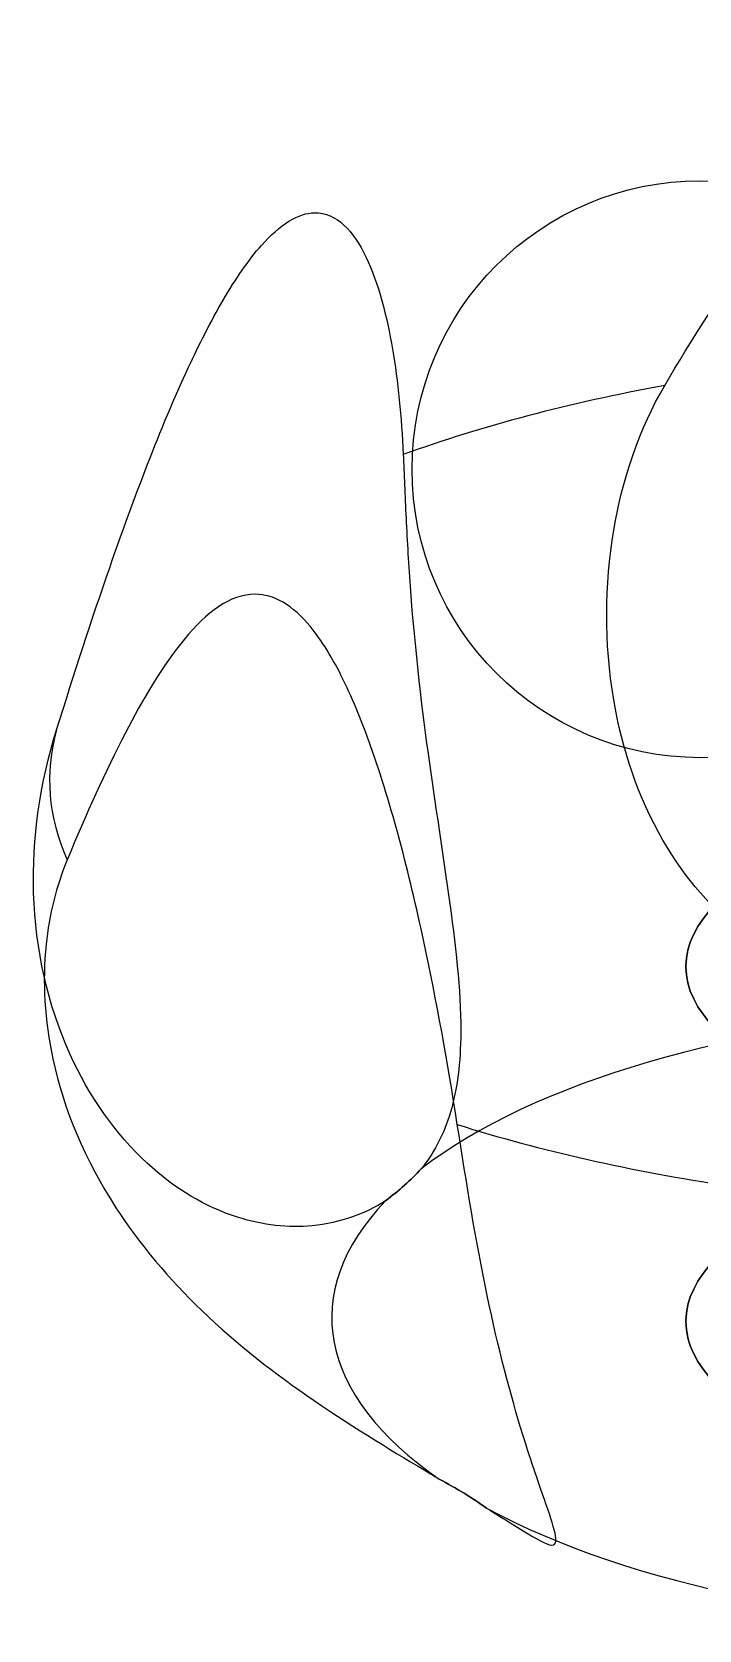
# Model space of a CAD drawing. Header units: millimetres. Extents: x 43168.9 to 43194.6, y -25545.1 to -25543.4.
# Drawn here: x 43170.387694 to 43170.387933, y -25543.972746 to -25543.972174 of the extents above; entities that cross this region are included whole.
import ezdxf

# ---------------------------------------------------------------- set-up
doc = ezdxf.new("R2010")
doc.units = ezdxf.units.MM
doc.header["$LTSCALE"] = 200

msp = doc.modelspace()

# ---------------------------------------------------------------- linework, layer by layer
msp.add_circle((43170.387933042, -25543.97233038212), 0.0001031602481980542)
at = {"extrusion": (8.925943723536275e-15, 0.90630778703665, -0.4226182617406993)}
for centre in [(-43170.38806369818, -10795.33318572401, -23150.70869134347), (-43170.38806369818, -10795.33318572401, -23150.70869134347), (-43170.38806369818, -10795.33318572401, -23150.70883134347), (-43170.38806369818, -10795.33318572401, -23150.70883134347)]:
    msp.add_circle(centre, 0.0001357873106229817, dxfattribs=at)
at = {"extrusion": (-8.925943723536275e-15, -0.90630778703665, 0.4226182617406993)}
for centre in [(43170.38806369818, -10795.33318572401, 23150.70869134347), (43170.38806369818, -10795.33318572401, 23150.70869134347), (43170.38806369818, -10795.33318572401, 23150.70883134347), (43170.38806369818, -10795.33318572401, 23150.70883134347)]:
    msp.add_circle(centre, 0.0001357873106229817, dxfattribs=at)
for centre, radius, start, end in [((43170.38806369818, -10795.33318572401, 23150.70861786084), 0.0003635565330604184, 113.2306828451303, 130.6785046882342), ((43170.38806369818, -10795.33318572401, 23150.70861786084), 0.0003635565330604184, 113.2306828451303, 130.6785046882342), ((43170.38806369818, -10795.33318572401, 23150.70861786084), 0.0003635565330604184, 113.2306828451303, 130.6785046882306), ((43170.38806369818, -10795.33318572401, 23150.70861786084), 0.0003635565330604184, 113.2306828451303, 130.6785046882306), ((43170.38806369818, -10795.33318572401, 23150.70861786084), 0.0003635565330604184, 173.2306833290944, 190.6785043873746), ((43170.38806369818, -10795.33318572401, 23150.70861786084), 0.0003635565330604184, 173.2306833290944, 190.6785043873746), ((43170.38806369818, -10795.33318572401, 23150.70861786084), 0.0003635565330604184, 173.2306833291035, 190.6785043873732), ((43170.38806369818, -10795.33318572401, 23150.70861786084), 0.0003635565330604184, 173.2306833291035, 190.6785043873732), ((43170.38806369818, -10795.33318572401, 23150.70882977933), 0.0002625686472822576, 97.91987019465185, 151.4125682207876), ((43170.38806369818, -10795.33318572401, 23150.70882977933), 0.0002625686472822576, 97.91987019465185, 151.4125682207876), ((43170.38806369818, -10795.33318572401, 23150.70882977933), 0.0002625686472822576, 97.91987019465348, 151.4125682207876), ((43170.38806369818, -10795.33318572401, 23150.70882977933), 0.0002625686472822576, 97.91987019465348, 151.4125682207876), ((43170.38806369818, -10795.33318572401, 23150.70861786084), 0.0003635565330604184, 233.2306831117116, 250.6785040436936), ((43170.38806369818, -10795.33318572401, 23150.70861786084), 0.0003635565330604184, 233.2306831117116, 250.6785040436936), ((43170.38806369818, -10795.33318572401, 23150.70861786084), 0.0003635565330604184, 233.2306831117116, 250.6785040436936), ((43170.38806369818, -10795.33318572401, 23150.70861786084), 0.0003635565330604184, 233.2306831117116, 250.6785040436936), ((43170.38806369818, -10795.33318572401, 23150.70882977933), 0.0002625686472822576, 157.9198700858049, 211.4125677730339), ((43170.38806369818, -10795.33318572401, 23150.70882977933), 0.0002625686472822576, 157.9198700858049, 211.4125677730339), ((43170.38806369818, -10795.33318572401, 23150.70882977933), 0.0002625686472822576, 157.9198700858053, 211.4125677730334), ((43170.38806369818, -10795.33318572401, 23150.70882977933), 0.0002625686472822576, 157.9198700858053, 211.4125677730334), ((43170.38806369818, -10795.33318572401, 23150.70882977933), 0.0002625686472822576, 217.9198702520321, 271.4125673508975), ((43170.38806369818, -10795.33318572401, 23150.70882977933), 0.0002625686472822576, 217.9198702520321, 271.4125673508975), ((43170.38806369818, -10795.33318572401, 23150.70882977933), 0.0002625686472822576, 217.9198702520321, 271.4125673508975), ((43170.38806369818, -10795.33318572401, 23150.70882977933), 0.0002625686472822576, 217.9198702520321, 271.4125673508975)]:
    msp.add_arc(centre, radius, start, end, dxfattribs=at)
at = {"extrusion": (-8.770761894538737e-15, -0.90630778703665, 0.4226182617406995)}
msp.add_ellipse((43170.38761761445, -25543.97254245013, 0.0179895368429934), major_axis=(0.0001177015529472668, -8.615710144307294e-05, -0.0001847645002957116), ratio=0.9803798254429282, start_param=6.814777853801457, end_param=6.943197845649897, dxfattribs=at)
msp.add_ellipse((43170.38761761445, -25543.97254245013, 0.0179895368429934), major_axis=(0.0001177015529472668, -8.615710144307294e-05, -0.0001847645002957116), ratio=0.9803798254429282, start_param=6.814777853801457, end_param=6.943197845649897, dxfattribs=at)
at = {"extrusion": (8.770761894538737e-15, 0.90630778703665, -0.4226182617406995)}
msp.add_ellipse((43170.38761761445, -25543.97254245013, 0.0179895368429934), major_axis=(0.0001177015529472668, -8.615710144307294e-05, -0.0001847645002957116), ratio=0.9803798254429282, start_param=-0.6600125384703108, end_param=-0.5315925466218707, dxfattribs=at)
msp.add_ellipse((43170.38761761445, -25543.97254245013, 0.0179895368429934), major_axis=(0.0001177015529472668, -8.615710144307294e-05, -0.0001847645002957116), ratio=0.9803798254429282, start_param=-0.6600125384703108, end_param=-0.5315925466218707, dxfattribs=at)
at = {"extrusion": (-8.925943723536275e-15, -0.9063077870366502, 0.4226182617406993)}
for end_param in [6.943197845649476, 6.943197845649475]:
    msp.add_ellipse((43170.38765364744, -25543.97275134575, 0.01754155871822081), major_axis=(0.0002354031058945361, -2.485258642423334e-18), ratio=0.9803798254429283, start_param=6.814777853802465, end_param=end_param, dxfattribs=at)
at = {"extrusion": (8.925943723536275e-15, 0.9063077870366502, -0.4226182617406993)}
for start_param in [-0.6600125384698897, -0.6600125384698894]:
    msp.add_ellipse((43170.38765364744, -25543.97275134575, 0.01754155871822081), major_axis=(0.0002354031058945361, -2.485258642423334e-18), ratio=0.9803798254429283, start_param=start_param, end_param=-0.531592546622878, dxfattribs=at)
for points, knots in [([(43170.38792029884, -25543.97230045786, 0.01800704907118926), (43170.38792996982, -25543.97228395185, 0.01799739598044364), (43170.38794024965, -25543.97226787273, 0.017988094877586), (43170.38795833775, -25543.97224312495, 0.01797388634911248), (43170.38796562562, -25543.97223394207, 0.01796864108702452), (43170.38798116743, -25543.97221654447, 0.01795873945232971), (43170.38798940546, -25543.97220831911, 0.0179540767853169), (43170.38800495111, -25543.97219552534, 0.01794684549579144), (43170.3880125021, -25543.97219009488, 0.01794378322999712), (43170.38802882667, -25543.97218116605, 0.01793876952922666), (43170.38803762788, -25543.97217770632, 0.01793683938776164), (43170.38805236399, -25543.97217461207, 0.01793516515079221), (43170.38805914902, -25543.9721740015, 0.01793486429084084), (43170.3880725433, -25543.97217482559, 0.01793546587179578), (43170.3880791527, -25543.97217625713, 0.01793636860505457), (43170.38809368044, -25543.97218120234, 0.01793944803033101), (43170.38810159372, -25543.97218557816, 0.01794215100634268), (43170.38811624549, -25543.97219603306, 0.01794866935571247), (43170.3881229724, -25543.97220212401, 0.01795249168673378), (43170.38814162184, -25543.97222181251, 0.01796499506742861), (43170.38815198865, -25543.97223678801, 0.01797470933790074), (43170.38816913353, -25543.97226530946, 0.01799365329324891), (43170.38817693308, -25543.9722807376, 0.01800412323527709), (43170.38818398731, -25543.97229665472, 0.01801520492217945)], [1.177016890656321, 1.177016890656321, 1.177016890656321, 1.177016890656321, 1.604755061835502, 1.604755061835502, 1.872214238808085, 1.872214238808085, 2.139673415780669, 2.139673415780669, 2.33062507496691, 2.33062507496691, 2.521576734153151, 2.521576734153151, 2.655273428595287, 2.655273428595287, 2.788970123037425, 2.788970123037425, 2.990678934521334, 2.990678934521334, 3.192387746005243, 3.192387746005243, 3.595805368973063, 3.595805368973063, 4.012935087232184, 4.012935087232184, 4.012935087232184, 4.012935087232184]), ([(43170.38792029884, -25543.97230045786, 0.01800704907118926), (43170.38792996982, -25543.97228395185, 0.01799739598044364), (43170.38794024965, -25543.97226787273, 0.017988094877586), (43170.38795833775, -25543.97224312495, 0.01797388634911248), (43170.38796562562, -25543.97223394207, 0.01796864108702452), (43170.38798116743, -25543.97221654447, 0.01795873945232971), (43170.38798940546, -25543.97220831911, 0.0179540767853169), (43170.38800495111, -25543.97219552534, 0.01794684549579144), (43170.3880125021, -25543.97219009488, 0.01794378322999712), (43170.38802882667, -25543.97218116605, 0.01793876952922666), (43170.38803762788, -25543.97217770632, 0.01793683938776164), (43170.38805236399, -25543.97217461207, 0.01793516515079221), (43170.38805914902, -25543.9721740015, 0.01793486429084084), (43170.3880725433, -25543.97217482559, 0.01793546587179578), (43170.3880791527, -25543.97217625713, 0.01793636860505457), (43170.38809368044, -25543.97218120234, 0.01793944803033101), (43170.38810159372, -25543.97218557816, 0.01794215100634268), (43170.38811624549, -25543.97219603306, 0.01794866935571247), (43170.3881229724, -25543.97220212401, 0.01795249168673378), (43170.38814162184, -25543.97222181251, 0.01796499506742861), (43170.38815198865, -25543.97223678801, 0.01797470933790074), (43170.38816913353, -25543.97226530946, 0.01799365329324891), (43170.38817693308, -25543.9722807376, 0.01800412323527709), (43170.38818398731, -25543.97229665472, 0.01801520492217945)], [1.177016890656321, 1.177016890656321, 1.177016890656321, 1.177016890656321, 1.604755061835502, 1.604755061835502, 1.872214238808085, 1.872214238808085, 2.139673415780669, 2.139673415780669, 2.33062507496691, 2.33062507496691, 2.521576734153151, 2.521576734153151, 2.655273428595287, 2.655273428595287, 2.788970123037425, 2.788970123037425, 2.990678934521334, 2.990678934521334, 3.192387746005243, 3.192387746005243, 3.595805368973063, 3.595805368973063, 4.012935087232184, 4.012935087232184, 4.012935087232184, 4.012935087232184]), ([(43170.38792029884, -25543.97230045786, 0.01800704907118926), (43170.38792996982, -25543.97228395185, 0.01799739598044364), (43170.38794024965, -25543.97226787273, 0.017988094877586), (43170.38795833775, -25543.97224312495, 0.01797388634911248), (43170.38796562562, -25543.97223394207, 0.01796864108702452), (43170.38798116743, -25543.97221654447, 0.01795873945232971), (43170.38798940546, -25543.97220831911, 0.0179540767853169), (43170.38800495111, -25543.97219552534, 0.01794684549579144), (43170.3880125021, -25543.97219009488, 0.01794378322999712), (43170.38802882667, -25543.97218116605, 0.01793876952922666), (43170.38803762788, -25543.97217770632, 0.01793683938776164), (43170.38805236399, -25543.97217461207, 0.01793516515079221), (43170.38805914902, -25543.9721740015, 0.01793486429084084), (43170.3880725433, -25543.97217482559, 0.01793546587179578), (43170.3880791527, -25543.97217625713, 0.01793636860505457), (43170.38809368044, -25543.97218120234, 0.01793944803033101), (43170.38810159372, -25543.97218557816, 0.01794215100634268), (43170.38811624549, -25543.97219603306, 0.01794866935571247), (43170.3881229724, -25543.97220212401, 0.01795249168673378), (43170.38814162184, -25543.97222181251, 0.01796499506742861), (43170.38815198865, -25543.97223678801, 0.01797470933790074), (43170.38816913353, -25543.97226530946, 0.01799365329324891), (43170.38817693308, -25543.9722807376, 0.01800412323527709), (43170.38818398731, -25543.97229665472, 0.01801520492217945)], [1.177016890656321, 1.177016890656321, 1.177016890656321, 1.177016890656321, 1.604755061835502, 1.604755061835502, 1.872214238808085, 1.872214238808085, 2.139673415780669, 2.139673415780669, 2.33062507496691, 2.33062507496691, 2.521576734153151, 2.521576734153151, 2.655273428595287, 2.655273428595287, 2.788970123037425, 2.788970123037425, 2.990678934521334, 2.990678934521334, 3.192387746005243, 3.192387746005243, 3.595805368973063, 3.595805368973063, 4.012935087232184, 4.012935087232184, 4.012935087232184, 4.012935087232184]), ([(43170.38792029884, -25543.97230045786, 0.01800704907118926), (43170.38792996982, -25543.97228395185, 0.01799739598044364), (43170.38794024965, -25543.97226787273, 0.017988094877586), (43170.38795833775, -25543.97224312495, 0.01797388634911248), (43170.38796562562, -25543.97223394207, 0.01796864108702452), (43170.38798116743, -25543.97221654447, 0.01795873945232971), (43170.38798940546, -25543.97220831911, 0.0179540767853169), (43170.38800495111, -25543.97219552534, 0.01794684549579144), (43170.3880125021, -25543.97219009488, 0.01794378322999712), (43170.38802882667, -25543.97218116605, 0.01793876952922666), (43170.38803762788, -25543.97217770632, 0.01793683938776164), (43170.38805236399, -25543.97217461207, 0.01793516515079221), (43170.38805914902, -25543.9721740015, 0.01793486429084084), (43170.3880725433, -25543.97217482559, 0.01793546587179578), (43170.3880791527, -25543.97217625713, 0.01793636860505457), (43170.38809368044, -25543.97218120234, 0.01793944803033101), (43170.38810159372, -25543.97218557816, 0.01794215100634268), (43170.38811624549, -25543.97219603306, 0.01794866935571247), (43170.3881229724, -25543.97220212401, 0.01795249168673378), (43170.38814162184, -25543.97222181251, 0.01796499506742861), (43170.38815198865, -25543.97223678801, 0.01797470933790074), (43170.38816913353, -25543.97226530946, 0.01799365329324891), (43170.38817693308, -25543.9722807376, 0.01800412323527709), (43170.38818398731, -25543.97229665472, 0.01801520492217945)], [1.177016890656321, 1.177016890656321, 1.177016890656321, 1.177016890656321, 1.604755061835502, 1.604755061835502, 1.872214238808085, 1.872214238808085, 2.139673415780669, 2.139673415780669, 2.33062507496691, 2.33062507496691, 2.521576734153151, 2.521576734153151, 2.655273428595287, 2.655273428595287, 2.788970123037425, 2.788970123037425, 2.990678934521334, 2.990678934521334, 3.192387746005243, 3.192387746005243, 3.595805368973063, 3.595805368973063, 4.012935087232184, 4.012935087232184, 4.012935087232184, 4.012935087232184]), ([(43170.38770267583, -25543.97242353601, 0.01774310713450105), (43170.38770883962, -25543.9724037796, 0.01774188899045436), (43170.38771517431, -25543.97238424938, 0.01774139065584714), (43170.38772612362, -25543.97235275987, 0.01774233652344822), (43170.38773057997, -25543.97234050936, 0.01774317180477937), (43170.38773987523, -25543.97231665438, 0.01774615590296845), (43170.38774470687, -25543.97230504469, 0.01774828563590991), (43170.38775358378, -25543.97228599591, 0.01775378511343096), (43170.38775782023, -25543.97227757333, 0.01775687413781882), (43170.38776675038, -25543.97226227689, 0.01776507520115988), (43170.38777145563, -25543.97225543252, 0.01777022958837787), (43170.38777909504, -25543.97224679697, 0.01778033373632184), (43170.38778253384, -25543.97224367651, 0.01778541958276239), (43170.38778911875, -25543.97223963739, 0.0177965679354587), (43170.38779226359, -25543.9722387154, 0.01780262998040221), (43170.38779899245, -25543.97223856787, 0.01781700829094311), (43170.38780245954, -25543.97224026662, 0.01782578859415463), (43170.3878085363, -25543.9722458888, 0.01784339779024634), (43170.38781113818, -25543.97224983062, 0.01785222349485779), (43170.38781786352, -25543.97226372552, 0.01787837147579071), (43170.38782088164, -25543.97227572018, 0.01789533292074266), (43170.38782484709, -25543.97229894183, 0.01792500139076149), (43170.38782609773, -25543.97231164432, 0.01793963298899315), (43170.38782672671, -25543.97232512495, 0.01795415033397756)], [1.217948512239517, 1.217948512239517, 1.217948512239517, 1.217948512239517, 1.632178155935304, 1.632178155935304, 1.904207848591188, 1.904207848591188, 2.176237541247072, 2.176237541247072, 2.36970620590449, 2.36970620590449, 2.563174870561907, 2.563174870561907, 2.698218941013891, 2.698218941013891, 2.833263011465876, 2.833263011465876, 3.038410732781927, 3.038410732781927, 3.243558454097979, 3.243558454097979, 3.653853896730083, 3.653853896730083, 4.05535574318244, 4.05535574318244, 4.05535574318244, 4.05535574318244]), ([(43170.38770267583, -25543.97242353601, 0.01774310713450105), (43170.38770883962, -25543.9724037796, 0.01774188899045436), (43170.38771517431, -25543.97238424938, 0.01774139065584714), (43170.38772612362, -25543.97235275987, 0.01774233652344822), (43170.38773057997, -25543.97234050936, 0.01774317180477937), (43170.38773987523, -25543.97231665438, 0.01774615590296845), (43170.38774470687, -25543.97230504469, 0.01774828563590991), (43170.38775358378, -25543.97228599591, 0.01775378511343096), (43170.38775782023, -25543.97227757333, 0.01775687413781882), (43170.38776675038, -25543.97226227689, 0.01776507520115988), (43170.38777145563, -25543.97225543252, 0.01777022958837787), (43170.38777909504, -25543.97224679697, 0.01778033373632184), (43170.38778253384, -25543.97224367651, 0.01778541958276239), (43170.38778911875, -25543.97223963739, 0.0177965679354587), (43170.38779226359, -25543.9722387154, 0.01780262998040221), (43170.38779899245, -25543.97223856787, 0.01781700829094311), (43170.38780245954, -25543.97224026662, 0.01782578859415463), (43170.3878085363, -25543.9722458888, 0.01784339779024634), (43170.38781113818, -25543.97224983062, 0.01785222349485779), (43170.38781786352, -25543.97226372552, 0.01787837147579071), (43170.38782088164, -25543.97227572018, 0.01789533292074266), (43170.38782484709, -25543.97229894183, 0.01792500139076149), (43170.38782609773, -25543.97231164432, 0.01793963298899315), (43170.38782672671, -25543.97232512495, 0.01795415033397756)], [1.217948512239517, 1.217948512239517, 1.217948512239517, 1.217948512239517, 1.632178155935304, 1.632178155935304, 1.904207848591188, 1.904207848591188, 2.176237541247072, 2.176237541247072, 2.36970620590449, 2.36970620590449, 2.563174870561907, 2.563174870561907, 2.698218941013891, 2.698218941013891, 2.833263011465876, 2.833263011465876, 3.038410732781927, 3.038410732781927, 3.243558454097979, 3.243558454097979, 3.653853896730083, 3.653853896730083, 4.05535574318244, 4.05535574318244, 4.05535574318244, 4.05535574318244]), ([(43170.38770267583, -25543.97242353601, 0.01774310713450105), (43170.38770883962, -25543.9724037796, 0.01774188899045436), (43170.38771517431, -25543.97238424938, 0.01774139065584714), (43170.38772612362, -25543.97235275987, 0.01774233652344822), (43170.38773057997, -25543.97234050936, 0.01774317180477937), (43170.38773987523, -25543.97231665438, 0.01774615590296845), (43170.38774470687, -25543.97230504469, 0.01774828563590991), (43170.38775358378, -25543.97228599591, 0.01775378511343096), (43170.38775782023, -25543.97227757333, 0.01775687413781882), (43170.38776675038, -25543.97226227689, 0.01776507520115988), (43170.38777145563, -25543.97225543252, 0.01777022958837787), (43170.38777909504, -25543.97224679697, 0.01778033373632184), (43170.38778253384, -25543.97224367651, 0.01778541958276239), (43170.38778911875, -25543.97223963739, 0.0177965679354587), (43170.38779226359, -25543.9722387154, 0.01780262998040221), (43170.38779899245, -25543.97223856787, 0.01781700829094311), (43170.38780245954, -25543.97224026662, 0.01782578859415463), (43170.3878085363, -25543.9722458888, 0.01784339779024634), (43170.38781113818, -25543.97224983062, 0.01785222349485779), (43170.38781786352, -25543.97226372552, 0.01787837147579071), (43170.38782088164, -25543.97227572018, 0.01789533292074266), (43170.38782484709, -25543.97229894183, 0.01792500139076149), (43170.38782609773, -25543.97231164432, 0.01793963298899315), (43170.38782672671, -25543.97232512495, 0.01795415033397756)], [1.217948512239517, 1.217948512239517, 1.217948512239517, 1.217948512239517, 1.632178155935304, 1.632178155935304, 1.904207848591188, 1.904207848591188, 2.176237541247072, 2.176237541247072, 2.36970620590449, 2.36970620590449, 2.563174870561907, 2.563174870561907, 2.698218941013891, 2.698218941013891, 2.833263011465876, 2.833263011465876, 3.038410732781927, 3.038410732781927, 3.243558454097979, 3.243558454097979, 3.653853896730083, 3.653853896730083, 4.05535574318244, 4.05535574318244, 4.05535574318244, 4.05535574318244]), ([(43170.38770267583, -25543.97242353601, 0.01774310713450105), (43170.38770883962, -25543.9724037796, 0.01774188899045436), (43170.38771517431, -25543.97238424938, 0.01774139065584714), (43170.38772612362, -25543.97235275987, 0.01774233652344822), (43170.38773057997, -25543.97234050936, 0.01774317180477937), (43170.38773987523, -25543.97231665438, 0.01774615590296845), (43170.38774470687, -25543.97230504469, 0.01774828563590991), (43170.38775358378, -25543.97228599591, 0.01775378511343096), (43170.38775782023, -25543.97227757333, 0.01775687413781882), (43170.38776675038, -25543.97226227689, 0.01776507520115988), (43170.38777145563, -25543.97225543252, 0.01777022958837787), (43170.38777909504, -25543.97224679697, 0.01778033373632184), (43170.38778253384, -25543.97224367651, 0.01778541958276239), (43170.38778911875, -25543.97223963739, 0.0177965679354587), (43170.38779226359, -25543.9722387154, 0.01780262998040221), (43170.38779899245, -25543.97223856787, 0.01781700829094311), (43170.38780245954, -25543.97224026662, 0.01782578859415463), (43170.3878085363, -25543.9722458888, 0.01784339779024634), (43170.38781113818, -25543.97224983062, 0.01785222349485779), (43170.38781786352, -25543.97226372552, 0.01787837147579071), (43170.38782088164, -25543.97227572018, 0.01789533292074266), (43170.38782484709, -25543.97229894183, 0.01792500139076149), (43170.38782609773, -25543.97231164432, 0.01793963298899315), (43170.38782672671, -25543.97232512495, 0.01795415033397756)], [1.217948512239517, 1.217948512239517, 1.217948512239517, 1.217948512239517, 1.632178155935304, 1.632178155935304, 1.904207848591188, 1.904207848591188, 2.176237541247072, 2.176237541247072, 2.36970620590449, 2.36970620590449, 2.563174870561907, 2.563174870561907, 2.698218941013891, 2.698218941013891, 2.833263011465876, 2.833263011465876, 3.038410732781927, 3.038410732781927, 3.243558454097979, 3.243558454097979, 3.653853896730083, 3.653853896730083, 4.05535574318244, 4.05535574318244, 4.05535574318244, 4.05535574318244]), ([(43170.3880275191, -25543.97252380205, 0.01802952776982247), (43170.38802044179, -25543.97252346573, 0.01802931562816008), (43170.38801336885, -25543.97252270719, 0.01802932853429347), (43170.38799881985, -25543.97252015888, 0.01802979391875073), (43170.38799136237, -25543.97251828716, 0.01803028344938491), (43170.38797172319, -25543.9725115425, 0.01803214112267493), (43170.38796021217, -25543.9725055711, 0.01803386458818678), (43170.38793753297, -25543.97248824056, 0.01803786625498893), (43170.38792748974, -25543.97247654661, 0.01804004841142928), (43170.38791074761, -25543.97244762072, 0.01804296273439589), (43170.38790506253, -25543.9724304757, 0.01804334710546947), (43170.38789862007, -25543.97239248274, 0.01804031721580981), (43170.38789877486, -25543.97237176728, 0.01803631053048036), (43170.38790522944, -25543.97233340579, 0.0180240581319424), (43170.38791128164, -25543.97231584804, 0.01801604959830105), (43170.38792029884, -25543.97230045786, 0.01800704907118926)], [-2.196672780803135, -2.196672780803135, -2.196672780803135, -2.196672780803135, -2.04417511143413, -2.04417511143413, -1.878722584352237, -1.878722584352237, -1.595593610340471, -1.595593610340471, -1.258161095511959, -1.258161095511959, -0.8728904230522295, -0.8728904230522295, -0.4281303065089303, -0.4281303065089303, 0, 0, 0, 0]), ([(43170.3880275191, -25543.97252380205, 0.01802952776982247), (43170.38802044179, -25543.97252346573, 0.01802931562816008), (43170.38801336885, -25543.97252270719, 0.01802932853429347), (43170.38799881985, -25543.97252015888, 0.01802979391875073), (43170.38799136237, -25543.97251828716, 0.01803028344938491), (43170.38797172319, -25543.9725115425, 0.01803214112267493), (43170.38796021217, -25543.9725055711, 0.01803386458818678), (43170.38793753297, -25543.97248824056, 0.01803786625498893), (43170.38792748974, -25543.97247654661, 0.01804004841142928), (43170.38791074761, -25543.97244762072, 0.01804296273439589), (43170.38790506253, -25543.9724304757, 0.01804334710546947), (43170.38789862007, -25543.97239248274, 0.01804031721580981), (43170.38789877486, -25543.97237176728, 0.01803631053048036), (43170.38790522944, -25543.97233340579, 0.0180240581319424), (43170.38791128164, -25543.97231584804, 0.01801604959830105), (43170.38792029884, -25543.97230045786, 0.01800704907118926)], [-2.196672780803135, -2.196672780803135, -2.196672780803135, -2.196672780803135, -2.04417511143413, -2.04417511143413, -1.878722584352237, -1.878722584352237, -1.595593610340471, -1.595593610340471, -1.258161095511959, -1.258161095511959, -0.8728904230522295, -0.8728904230522295, -0.4281303065089303, -0.4281303065089303, 0, 0, 0, 0]), ([(43170.3880275191, -25543.97252380205, 0.01802952776982247), (43170.38802044179, -25543.97252346573, 0.01802931562816008), (43170.38801336885, -25543.97252270719, 0.01802932853429347), (43170.38799881985, -25543.97252015888, 0.01802979391875073), (43170.38799136237, -25543.97251828716, 0.01803028344938491), (43170.38797172319, -25543.9725115425, 0.01803214112267493), (43170.38796021217, -25543.9725055711, 0.01803386458818678), (43170.38793753297, -25543.97248824056, 0.01803786625498893), (43170.38792748974, -25543.97247654661, 0.01804004841142928), (43170.38791074761, -25543.97244762072, 0.01804296273439589), (43170.38790506253, -25543.9724304757, 0.01804334710546947), (43170.38789862007, -25543.97239248274, 0.01804031721580981), (43170.38789877486, -25543.97237176728, 0.01803631053048036), (43170.38790522944, -25543.97233340579, 0.0180240581319424), (43170.38791128164, -25543.97231584804, 0.01801604959830105), (43170.38792029884, -25543.97230045786, 0.01800704907118926)], [-2.196672780803135, -2.196672780803135, -2.196672780803135, -2.196672780803135, -2.04417511143413, -2.04417511143413, -1.878722584352237, -1.878722584352237, -1.595593610340471, -1.595593610340471, -1.258161095511959, -1.258161095511959, -0.8728904230522295, -0.8728904230522295, -0.4281303065089303, -0.4281303065089303, 0, 0, 0, 0]), ([(43170.3880275191, -25543.97252380205, 0.01802952776982247), (43170.38802044179, -25543.97252346573, 0.01802931562816008), (43170.38801336885, -25543.97252270719, 0.01802932853429347), (43170.38799881985, -25543.97252015888, 0.01802979391875073), (43170.38799136237, -25543.97251828716, 0.01803028344938491), (43170.38797172319, -25543.9725115425, 0.01803214112267493), (43170.38796021217, -25543.9725055711, 0.01803386458818678), (43170.38793753297, -25543.97248824056, 0.01803786625498893), (43170.38792748974, -25543.97247654661, 0.01804004841142928), (43170.38791074761, -25543.97244762072, 0.01804296273439589), (43170.38790506253, -25543.9724304757, 0.01804334710546947), (43170.38789862007, -25543.97239248274, 0.01804031721580981), (43170.38789877486, -25543.97237176728, 0.01803631053048036), (43170.38790522944, -25543.97233340579, 0.0180240581319424), (43170.38791128164, -25543.97231584804, 0.01801604959830105), (43170.38792029884, -25543.97230045786, 0.01800704907118926)], [-2.196672780803135, -2.196672780803135, -2.196672780803135, -2.196672780803135, -2.04417511143413, -2.04417511143413, -1.878722584352237, -1.878722584352237, -1.595593610340471, -1.595593610340471, -1.258161095511959, -1.258161095511959, -0.8728904230522295, -0.8728904230522295, -0.4281303065089303, -0.4281303065089303, 0, 0, 0, 0]), ([(43170.38782672671, -25543.97232512495, 0.01795415033397756), (43170.38782704775, -25543.97233200567, 0.01796156021288715), (43170.38782733284, -25543.97233967411, 0.01796820132196288), (43170.38782812092, -25543.97235611357, 0.01797975705865595), (43170.38782861988, -25543.97236483765, 0.01798467244722842), (43170.38783067551, -25543.97239230469, 0.01799689230044281), (43170.3878328565, -25543.97241212046, 0.01800152107963517), (43170.38783810649, -25543.97245034168, 0.01800297608365765), (43170.38784103284, -25543.97246851396, 0.01800040803252903), (43170.38784582518, -25543.97250340931, 0.01798840084431322), (43170.38784754647, -25543.97251946819, 0.01797905326021315), (43170.38784708559, -25543.97254438747, 0.01795796782271737), (43170.38784579954, -25543.97255367154, 0.01794782747966219), (43170.38784082784, -25543.97256901085, 0.01792751158454181), (43170.38783748909, -25543.97257525257, 0.01791761343746912), (43170.38783313955, -25543.97258061263, 0.01790769707609651)], [-2.215918588656977, -2.215918588656977, -2.215918588656977, -2.215918588656977, -1.999073645159869, -1.999073645159869, -1.785110765502735, -1.785110765502735, -1.353818703813953, -1.353818703813953, -0.9583842531753648, -0.9583842531753648, -0.5556994523598444, -0.5556994523598444, -0.2589073606573065, -0.2589073606573065, 0, 0, 0, 0]), ([(43170.38782672671, -25543.97232512495, 0.01795415033397756), (43170.38782704775, -25543.97233200567, 0.01796156021288715), (43170.38782733284, -25543.97233967411, 0.01796820132196288), (43170.38782812092, -25543.97235611357, 0.01797975705865595), (43170.38782861988, -25543.97236483765, 0.01798467244722842), (43170.38783067551, -25543.97239230469, 0.01799689230044281), (43170.3878328565, -25543.97241212046, 0.01800152107963517), (43170.38783810649, -25543.97245034168, 0.01800297608365765), (43170.38784103284, -25543.97246851396, 0.01800040803252903), (43170.38784582518, -25543.97250340931, 0.01798840084431322), (43170.38784754647, -25543.97251946819, 0.01797905326021315), (43170.38784708559, -25543.97254438747, 0.01795796782271737), (43170.38784579954, -25543.97255367154, 0.01794782747966219), (43170.38784082784, -25543.97256901085, 0.01792751158454181), (43170.38783748909, -25543.97257525257, 0.01791761343746912), (43170.38783313955, -25543.97258061263, 0.01790769707609651)], [-2.215918588656977, -2.215918588656977, -2.215918588656977, -2.215918588656977, -1.999073645159869, -1.999073645159869, -1.785110765502735, -1.785110765502735, -1.353818703813953, -1.353818703813953, -0.9583842531753648, -0.9583842531753648, -0.5556994523598444, -0.5556994523598444, -0.2589073606573065, -0.2589073606573065, 0, 0, 0, 0]), ([(43170.38782672671, -25543.97232512495, 0.01795415033397756), (43170.38782704775, -25543.97233200567, 0.01796156021288715), (43170.38782733284, -25543.97233967411, 0.01796820132196288), (43170.38782812092, -25543.97235611357, 0.01797975705865595), (43170.38782861988, -25543.97236483765, 0.01798467244722842), (43170.38783067551, -25543.97239230469, 0.01799689230044281), (43170.3878328565, -25543.97241212046, 0.01800152107963517), (43170.38783810649, -25543.97245034168, 0.01800297608365765), (43170.38784103284, -25543.97246851396, 0.01800040803252903), (43170.38784582518, -25543.97250340931, 0.01798840084431322), (43170.38784754647, -25543.97251946819, 0.01797905326021315), (43170.38784708559, -25543.97254438747, 0.01795796782271737), (43170.38784579954, -25543.97255367154, 0.01794782747966219), (43170.38784082784, -25543.97256901085, 0.01792751158454181), (43170.38783748909, -25543.97257525257, 0.01791761343746912), (43170.38783313955, -25543.97258061263, 0.01790769707609651)], [-2.215918588656977, -2.215918588656977, -2.215918588656977, -2.215918588656977, -1.999073645159869, -1.999073645159869, -1.785110765502735, -1.785110765502735, -1.353818703813953, -1.353818703813953, -0.9583842531753648, -0.9583842531753648, -0.5556994523598444, -0.5556994523598444, -0.2589073606573065, -0.2589073606573065, 0, 0, 0, 0]), ([(43170.38782672671, -25543.97232512495, 0.01795415033397756), (43170.38782704775, -25543.97233200567, 0.01796156021288715), (43170.38782733284, -25543.97233967411, 0.01796820132196288), (43170.38782812092, -25543.97235611357, 0.01797975705865595), (43170.38782861988, -25543.97236483765, 0.01798467244722842), (43170.38783067551, -25543.97239230469, 0.01799689230044281), (43170.3878328565, -25543.97241212046, 0.01800152107963517), (43170.38783810649, -25543.97245034168, 0.01800297608365765), (43170.38784103284, -25543.97246851396, 0.01800040803252903), (43170.38784582518, -25543.97250340931, 0.01798840084431322), (43170.38784754647, -25543.97251946819, 0.01797905326021315), (43170.38784708559, -25543.97254438747, 0.01795796782271737), (43170.38784579954, -25543.97255367154, 0.01794782747966219), (43170.38784082784, -25543.97256901085, 0.01792751158454181), (43170.38783748909, -25543.97257525257, 0.01791761343746912), (43170.38783313955, -25543.97258061263, 0.01790769707609651)], [-2.215918588656977, -2.215918588656977, -2.215918588656977, -2.215918588656977, -1.999073645159869, -1.999073645159869, -1.785110765502735, -1.785110765502735, -1.353818703813953, -1.353818703813953, -0.9583842531753648, -0.9583842531753648, -0.5556994523598444, -0.5556994523598444, -0.2589073606573065, -0.2589073606573065, 0, 0, 0, 0]), ([(43170.38784607491, -25543.9725647247, 0.01744032700256535), (43170.38784260588, -25543.9725424715, 0.01744069255229255), (43170.3878386665, -25543.97252052381, 0.01744176454853077), (43170.38783146448, -25543.9724870022, 0.01744529681343805), (43170.38782861413, -25543.97247495182, 0.01744698508581269), (43170.38782234209, -25543.97245153435, 0.01745150707589949), (43170.38781892876, -25543.97244016195, 0.01745432487947354), (43170.38781226135, -25543.97242147475, 0.01746080295042399), (43170.38780894848, -25543.97241318082, 0.01746429582495083), (43170.38780157223, -25543.97239815853, 0.01747303741980468), (43170.38779749294, -25543.97239145999, 0.01747832387582948), (43170.38779043977, -25543.97238300419, 0.01748831343577372), (43170.38778711432, -25543.97237993823, 0.01749327324704092), (43170.38778035418, -25543.97237598722, 0.01750393520471466), (43170.38777691807, -25543.97237510072, 0.01750963592493741), (43170.38776459431, -25543.97237501247, 0.01753077373241752), (43170.38775622897, -25543.97238171544, 0.01754659798175031), (43170.38774061626, -25543.97240052752, 0.01757669847507862), (43170.38773342451, -25543.97241278675, 0.01759090951375006), (43170.38772010964, -25543.97243842941, 0.01761698965320689), (43170.38771323085, -25543.97245372808, 0.01763035867752496), (43170.38770643732, -25543.97247011678, 0.01764321435105166)], [1.112492084700912, 1.112492084700912, 1.112492084700912, 1.112492084700912, 1.561468873611101, 1.561468873611101, 1.821713685879618, 1.821713685879618, 2.081958498148134, 2.081958498148134, 2.268966027151391, 2.268966027151391, 2.455973556154647, 2.455973556154647, 2.587552794618374, 2.587552794618374, 2.719132033082101, 2.719132033082101, 3.111870095397982, 3.111870095397982, 3.504608157713863, 3.504608157713863, 3.945935965565604, 3.945935965565604, 3.945935965565604, 3.945935965565604]), ([(43170.38784607491, -25543.9725647247, 0.01744032700256535), (43170.38784260588, -25543.9725424715, 0.01744069255229255), (43170.3878386665, -25543.97252052381, 0.01744176454853077), (43170.38783146448, -25543.9724870022, 0.01744529681343805), (43170.38782861413, -25543.97247495182, 0.01744698508581269), (43170.38782234209, -25543.97245153435, 0.01745150707589949), (43170.38781892876, -25543.97244016195, 0.01745432487947354), (43170.38781226135, -25543.97242147475, 0.01746080295042399), (43170.38780894848, -25543.97241318082, 0.01746429582495083), (43170.38780157223, -25543.97239815853, 0.01747303741980468), (43170.38779749294, -25543.97239145999, 0.01747832387582948), (43170.38779043977, -25543.97238300419, 0.01748831343577372), (43170.38778711432, -25543.97237993823, 0.01749327324704092), (43170.38778035418, -25543.97237598722, 0.01750393520471466), (43170.38777691807, -25543.97237510072, 0.01750963592493741), (43170.38776459431, -25543.97237501247, 0.01753077373241752), (43170.38775622897, -25543.97238171544, 0.01754659798175031), (43170.38774061626, -25543.97240052752, 0.01757669847507862), (43170.38773342451, -25543.97241278675, 0.01759090951375006), (43170.38772010964, -25543.97243842941, 0.01761698965320689), (43170.38771323085, -25543.97245372808, 0.01763035867752496), (43170.38770643732, -25543.97247011678, 0.01764321435105166)], [1.112492084700912, 1.112492084700912, 1.112492084700912, 1.112492084700912, 1.561468873611101, 1.561468873611101, 1.821713685879618, 1.821713685879618, 2.081958498148134, 2.081958498148134, 2.268966027151391, 2.268966027151391, 2.455973556154647, 2.455973556154647, 2.587552794618374, 2.587552794618374, 2.719132033082101, 2.719132033082101, 3.111870095397982, 3.111870095397982, 3.504608157713863, 3.504608157713863, 3.945935965565604, 3.945935965565604, 3.945935965565604, 3.945935965565604]), ([(43170.38784607491, -25543.9725647247, 0.01744032700256535), (43170.38784260588, -25543.9725424715, 0.01744069255229255), (43170.3878386665, -25543.97252052381, 0.01744176454853077), (43170.38783146448, -25543.9724870022, 0.01744529681343805), (43170.38782861413, -25543.97247495182, 0.01744698508581269), (43170.38782234209, -25543.97245153435, 0.01745150707589949), (43170.38781892876, -25543.97244016195, 0.01745432487947354), (43170.38781226135, -25543.97242147475, 0.01746080295042399), (43170.38780894848, -25543.97241318082, 0.01746429582495083), (43170.38780157223, -25543.97239815853, 0.01747303741980468), (43170.38779749294, -25543.97239145999, 0.01747832387582948), (43170.38779043977, -25543.97238300419, 0.01748831343577372), (43170.38778711432, -25543.97237993823, 0.01749327324704092), (43170.38778035418, -25543.97237598722, 0.01750393520471466), (43170.38777691807, -25543.97237510072, 0.01750963592493741), (43170.38776459431, -25543.97237501247, 0.01753077373241752), (43170.38775622897, -25543.97238171544, 0.01754659798175031), (43170.38774061626, -25543.97240052752, 0.01757669847507862), (43170.38773342451, -25543.97241278675, 0.01759090951375006), (43170.38772010964, -25543.97243842941, 0.01761698965320689), (43170.38771323085, -25543.97245372808, 0.01763035867752496), (43170.38770643732, -25543.97247011678, 0.01764321435105166)], [1.112492084700912, 1.112492084700912, 1.112492084700912, 1.112492084700912, 1.561468873611101, 1.561468873611101, 1.821713685879618, 1.821713685879618, 2.081958498148134, 2.081958498148134, 2.268966027151391, 2.268966027151391, 2.455973556154647, 2.455973556154647, 2.587552794618374, 2.587552794618374, 2.719132033082101, 2.719132033082101, 3.111870095397982, 3.111870095397982, 3.504608157713863, 3.504608157713863, 3.945935965565604, 3.945935965565604, 3.945935965565604, 3.945935965565604]), ([(43170.38784607491, -25543.9725647247, 0.01744032700256535), (43170.38784260588, -25543.9725424715, 0.01744069255229255), (43170.3878386665, -25543.97252052381, 0.01744176454853077), (43170.38783146448, -25543.9724870022, 0.01744529681343805), (43170.38782861413, -25543.97247495182, 0.01744698508581269), (43170.38782234209, -25543.97245153435, 0.01745150707589949), (43170.38781892876, -25543.97244016195, 0.01745432487947354), (43170.38781226135, -25543.97242147475, 0.01746080295042399), (43170.38780894848, -25543.97241318082, 0.01746429582495083), (43170.38780157223, -25543.97239815853, 0.01747303741980468), (43170.38779749294, -25543.97239145999, 0.01747832387582948), (43170.38779043977, -25543.97238300419, 0.01748831343577372), (43170.38778711432, -25543.97237993823, 0.01749327324704092), (43170.38778035418, -25543.97237598722, 0.01750393520471466), (43170.38777691807, -25543.97237510072, 0.01750963592493741), (43170.38776459431, -25543.97237501247, 0.01753077373241752), (43170.38775622897, -25543.97238171544, 0.01754659798175031), (43170.38774061626, -25543.97240052752, 0.01757669847507862), (43170.38773342451, -25543.97241278675, 0.01759090951375006), (43170.38772010964, -25543.97243842941, 0.01761698965320689), (43170.38771323085, -25543.97245372808, 0.01763035867752496), (43170.38770643732, -25543.97247011678, 0.01764321435105166)], [1.112492084700912, 1.112492084700912, 1.112492084700912, 1.112492084700912, 1.561468873611101, 1.561468873611101, 1.821713685879618, 1.821713685879618, 2.081958498148134, 2.081958498148134, 2.268966027151391, 2.268966027151391, 2.455973556154647, 2.455973556154647, 2.587552794618374, 2.587552794618374, 2.719132033082101, 2.719132033082101, 3.111870095397982, 3.111870095397982, 3.504608157713863, 3.504608157713863, 3.945935965565604, 3.945935965565604, 3.945935965565604, 3.945935965565604]), ([(43170.38782038631, -25543.97259199737, 0.01788328243143195), (43170.38781677229, -25543.97259431698, 0.01787734292239666), (43170.38781280638, -25543.97259627001, 0.0178714624212093), (43170.38780403836, -25543.97259935846, 0.01785963549971317), (43170.38779920505, -25543.97260044457, 0.01785370389802275), (43170.38778564107, -25543.97260171109, 0.01783838567201621), (43170.38777660636, -25543.97260081128, 0.01782948509173795), (43170.38775603641, -25543.97259424715, 0.01781092617702505), (43170.3877449987, -25543.97258771632, 0.01780206502324866), (43170.38772371398, -25543.97256810262, 0.01778506942075184), (43170.38771427596, -25543.97255466974, 0.01777754161281693), (43170.38769946746, -25543.97252186813, 0.01776339541760757), (43170.38769507572, -25543.97250216642, 0.01775717341203555), (43170.38769383136, -25543.97246244304, 0.01774763404725057), (43170.38769671627, -25543.9724426378, 0.01774428491670795), (43170.38770267583, -25543.97242353601, 0.01774310713450105)], [-2.19659338121183, -2.19659338121183, -2.19659338121183, -2.19659338121183, -2.038908789734772, -2.038908789734772, -1.872924553603734, -1.872924553603734, -1.597806577118773, -1.597806577118773, -1.259907851897254, -1.259907851897254, -0.874747664842261, -0.874747664842261, -0.4295250804475785, -0.4295250804475785, 0, 0, 0, 0]), ([(43170.38782038631, -25543.97259199737, 0.01788328243143195), (43170.38781677229, -25543.97259431698, 0.01787734292239666), (43170.38781280638, -25543.97259627001, 0.0178714624212093), (43170.38780403836, -25543.97259935846, 0.01785963549971317), (43170.38779920505, -25543.97260044457, 0.01785370389802275), (43170.38778564107, -25543.97260171109, 0.01783838567201621), (43170.38777660636, -25543.97260081128, 0.01782948509173795), (43170.38775603641, -25543.97259424715, 0.01781092617702505), (43170.3877449987, -25543.97258771632, 0.01780206502324866), (43170.38772371398, -25543.97256810262, 0.01778506942075184), (43170.38771427596, -25543.97255466974, 0.01777754161281693), (43170.38769946746, -25543.97252186813, 0.01776339541760757), (43170.38769507572, -25543.97250216642, 0.01775717341203555), (43170.38769383136, -25543.97246244304, 0.01774763404725057), (43170.38769671627, -25543.9724426378, 0.01774428491670795), (43170.38770267583, -25543.97242353601, 0.01774310713450105)], [-2.19659338121183, -2.19659338121183, -2.19659338121183, -2.19659338121183, -2.038908789734772, -2.038908789734772, -1.872924553603734, -1.872924553603734, -1.597806577118773, -1.597806577118773, -1.259907851897254, -1.259907851897254, -0.874747664842261, -0.874747664842261, -0.4295250804475785, -0.4295250804475785, 0, 0, 0, 0]), ([(43170.38782038631, -25543.97259199737, 0.01788328243143195), (43170.38781677229, -25543.97259431698, 0.01787734292239666), (43170.38781280638, -25543.97259627001, 0.0178714624212093), (43170.38780403836, -25543.97259935846, 0.01785963549971317), (43170.38779920505, -25543.97260044457, 0.01785370389802275), (43170.38778564107, -25543.97260171109, 0.01783838567201621), (43170.38777660636, -25543.97260081128, 0.01782948509173795), (43170.38775603641, -25543.97259424715, 0.01781092617702505), (43170.3877449987, -25543.97258771632, 0.01780206502324866), (43170.38772371398, -25543.97256810262, 0.01778506942075184), (43170.38771427596, -25543.97255466974, 0.01777754161281693), (43170.38769946746, -25543.97252186813, 0.01776339541760757), (43170.38769507572, -25543.97250216642, 0.01775717341203555), (43170.38769383136, -25543.97246244304, 0.01774763404725057), (43170.38769671627, -25543.9724426378, 0.01774428491670795), (43170.38770267583, -25543.97242353601, 0.01774310713450105)], [-2.19659338121183, -2.19659338121183, -2.19659338121183, -2.19659338121183, -2.038908789734772, -2.038908789734772, -1.872924553603734, -1.872924553603734, -1.597806577118773, -1.597806577118773, -1.259907851897254, -1.259907851897254, -0.874747664842261, -0.874747664842261, -0.4295250804475785, -0.4295250804475785, 0, 0, 0, 0]), ([(43170.38782038631, -25543.97259199737, 0.01788328243143195), (43170.38781677229, -25543.97259431698, 0.01787734292239666), (43170.38781280638, -25543.97259627001, 0.0178714624212093), (43170.38780403836, -25543.97259935846, 0.01785963549971317), (43170.38779920505, -25543.97260044457, 0.01785370389802275), (43170.38778564107, -25543.97260171109, 0.01783838567201621), (43170.38777660636, -25543.97260081128, 0.01782948509173795), (43170.38775603641, -25543.97259424715, 0.01781092617702505), (43170.3877449987, -25543.97258771632, 0.01780206502324866), (43170.38772371398, -25543.97256810262, 0.01778506942075184), (43170.38771427596, -25543.97255466974, 0.01777754161281693), (43170.38769946746, -25543.97252186813, 0.01776339541760757), (43170.38769507572, -25543.97250216642, 0.01775717341203555), (43170.38769383136, -25543.97246244304, 0.01774763404725057), (43170.38769671627, -25543.9724426378, 0.01774428491670795), (43170.38770267583, -25543.97242353601, 0.01774310713450105)], [-2.19659338121183, -2.19659338121183, -2.19659338121183, -2.19659338121183, -2.038908789734772, -2.038908789734772, -1.872924553603734, -1.872924553603734, -1.597806577118773, -1.597806577118773, -1.259907851897254, -1.259907851897254, -0.874747664842261, -0.874747664842261, -0.4295250804475785, -0.4295250804475785, 0, 0, 0, 0]), ([(43170.38770643732, -25543.97247011678, 0.01764321435105167), (43170.38770256545, -25543.97247945727, 0.01765054125155367), (43170.38770002841, -25543.97248967877, 0.01765736415916265), (43170.38769752634, -25543.9725136084, 0.01767170925590066), (43170.387698341, -25543.97252746631, 0.01767896199522543), (43170.38770526062, -25543.97255960058, 0.01769402344385288), (43170.38771299323, -25543.97257765663, 0.01770119386153257), (43170.38773249649, -25543.97260769733, 0.01770963532839298), (43170.38774291113, -25543.97261996573, 0.0177117508494749), (43170.38776734586, -25543.9726434786, 0.01771139328340415), (43170.3877810685, -25543.97265402963, 0.01770846300635628), (43170.38780979381, -25543.97267368125, 0.01769580892637137), (43170.38782410839, -25543.97268218847, 0.01768576863997134), (43170.38783756453, -25543.97269030852, 0.01767199451708105), (43170.38783859512, -25543.97269093063, 0.01767090731477434), (43170.38783961226, -25543.97269154522, 0.0176698013834126)], [-4.625165098219652, -4.625165098219652, -4.625165098219652, -4.625165098219652, -4.357188039468422, -4.357188039468422, -4.024584698105792, -4.024584698105792, -3.582796895452057, -3.582796895452057, -3.235179080661795, -3.235179080661795, -2.854879454463384, -2.854879454463384, -2.441147053600996, -2.441147053600996, -2.406378950657977, -2.406378950657977, -2.406378950657977, -2.406378950657977]), ([(43170.38770643732, -25543.97247011678, 0.01764321435105167), (43170.38770256545, -25543.97247945727, 0.01765054125155367), (43170.38770002841, -25543.97248967877, 0.01765736415916265), (43170.38769752634, -25543.9725136084, 0.01767170925590066), (43170.387698341, -25543.97252746631, 0.01767896199522543), (43170.38770526062, -25543.97255960058, 0.01769402344385288), (43170.38771299323, -25543.97257765663, 0.01770119386153257), (43170.38773249649, -25543.97260769733, 0.01770963532839298), (43170.38774291113, -25543.97261996573, 0.0177117508494749), (43170.38776734586, -25543.9726434786, 0.01771139328340415), (43170.3877810685, -25543.97265402963, 0.01770846300635628), (43170.38780979381, -25543.97267368125, 0.01769580892637137), (43170.38782410839, -25543.97268218847, 0.01768576863997134), (43170.38783756453, -25543.97269030852, 0.01767199451708105), (43170.38783859512, -25543.97269093063, 0.01767090731477434), (43170.38783961226, -25543.97269154522, 0.0176698013834126)], [-4.625165098219652, -4.625165098219652, -4.625165098219652, -4.625165098219652, -4.357188039468422, -4.357188039468422, -4.024584698105792, -4.024584698105792, -3.582796895452057, -3.582796895452057, -3.235179080661795, -3.235179080661795, -2.854879454463384, -2.854879454463384, -2.441147053600996, -2.441147053600996, -2.406378950657977, -2.406378950657977, -2.406378950657977, -2.406378950657977]), ([(43170.38770643732, -25543.97247011678, 0.01764321435105167), (43170.38770256545, -25543.97247945727, 0.01765054125155367), (43170.38770002841, -25543.97248967877, 0.01765736415916265), (43170.38769752634, -25543.9725136084, 0.01767170925590066), (43170.387698341, -25543.97252746631, 0.01767896199522543), (43170.38770526062, -25543.97255960058, 0.01769402344385288), (43170.38771299323, -25543.97257765663, 0.01770119386153257), (43170.38773249649, -25543.97260769733, 0.01770963532839298), (43170.38774291113, -25543.97261996573, 0.0177117508494749), (43170.38776734586, -25543.9726434786, 0.01771139328340415), (43170.3877810685, -25543.97265402963, 0.01770846300635628), (43170.38780979381, -25543.97267368125, 0.01769580892637137), (43170.38782410839, -25543.97268218847, 0.01768576863997134), (43170.38783756453, -25543.97269030852, 0.01767199451708105), (43170.38783859512, -25543.97269093063, 0.01767090731477434), (43170.38783961226, -25543.97269154522, 0.0176698013834126)], [-4.625165098219652, -4.625165098219652, -4.625165098219652, -4.625165098219652, -4.357188039468422, -4.357188039468422, -4.024584698105792, -4.024584698105792, -3.582796895452057, -3.582796895452057, -3.235179080661795, -3.235179080661795, -2.854879454463384, -2.854879454463384, -2.441147053600996, -2.441147053600996, -2.406378950657977, -2.406378950657977, -2.406378950657977, -2.406378950657977]), ([(43170.38770643732, -25543.97247011678, 0.01764321435105167), (43170.38770256545, -25543.97247945727, 0.01765054125155367), (43170.38770002841, -25543.97248967877, 0.01765736415916265), (43170.38769752634, -25543.9725136084, 0.01767170925590066), (43170.387698341, -25543.97252746631, 0.01767896199522543), (43170.38770526062, -25543.97255960058, 0.01769402344385288), (43170.38771299323, -25543.97257765663, 0.01770119386153257), (43170.38773249649, -25543.97260769733, 0.01770963532839298), (43170.38774291113, -25543.97261996573, 0.0177117508494749), (43170.38776734586, -25543.9726434786, 0.01771139328340415), (43170.3877810685, -25543.97265402963, 0.01770846300635628), (43170.38780979381, -25543.97267368125, 0.01769580892637137), (43170.38782410839, -25543.97268218847, 0.01768576863997134), (43170.38783756453, -25543.97269030852, 0.01767199451708105), (43170.38783859512, -25543.97269093063, 0.01767090731477434), (43170.38783961226, -25543.97269154522, 0.0176698013834126)], [-4.625165098219652, -4.625165098219652, -4.625165098219652, -4.625165098219652, -4.357188039468422, -4.357188039468422, -4.024584698105792, -4.024584698105792, -3.582796895452057, -3.582796895452057, -3.235179080661795, -3.235179080661795, -2.854879454463384, -2.854879454463384, -2.441147053600996, -2.441147053600996, -2.406378950657977, -2.406378950657977, -2.406378950657977, -2.406378950657977]), ([(43170.38785656513, -25543.97270190525, 0.01764758422297347), (43170.38785989393, -25543.97270397031, 0.01764228830337709), (43170.38786292549, -25543.97270587245, 0.01763675569440303), (43170.3878713094, -25543.97271110695, 0.01761898083142506), (43170.38787551838, -25543.9727137136, 0.01760607171433742), (43170.38788087277, -25543.9727157308, 0.01757841981638573), (43170.38788176878, -25543.97271492452, 0.01756416399970118), (43170.38788083517, -25543.97270934628, 0.01753893151692429), (43170.38787955658, -25543.97270551338, 0.01752826195354173), (43170.38787555433, -25543.97269393835, 0.01750566693879755), (43170.38787260852, -25543.97268558549, 0.01749434130144754), (43170.38786517578, -25543.97266160555, 0.0174703189517041), (43170.38786067393, -25543.97264455304, 0.0174592572688909), (43170.38785271873, -25543.97260654607, 0.01744392220013326), (43170.38784934087, -25543.9725856753, 0.0174399828505377), (43170.38784607491, -25543.9725647247, 0.01744032700256535)], [-2.193874727085367, -2.193874727085367, -2.193874727085367, -2.193874727085367, -2.053173940623903, -2.053173940623903, -1.756911644827764, -1.756911644827764, -1.446281681022283, -1.446281681022283, -1.200566963737545, -1.200566963737545, -0.8934201120876559, -0.8934201120876559, -0.45442346709725, -0.45442346709725, 0, 0, 0, 0]), ([(43170.38785656513, -25543.97270190525, 0.01764758422297347), (43170.38785989393, -25543.97270397031, 0.01764228830337709), (43170.38786292549, -25543.97270587245, 0.01763675569440303), (43170.3878713094, -25543.97271110695, 0.01761898083142506), (43170.38787551838, -25543.9727137136, 0.01760607171433742), (43170.38788087277, -25543.9727157308, 0.01757841981638573), (43170.38788176878, -25543.97271492452, 0.01756416399970118), (43170.38788083517, -25543.97270934628, 0.01753893151692429), (43170.38787955658, -25543.97270551338, 0.01752826195354173), (43170.38787555433, -25543.97269393835, 0.01750566693879755), (43170.38787260852, -25543.97268558549, 0.01749434130144754), (43170.38786517578, -25543.97266160555, 0.0174703189517041), (43170.38786067393, -25543.97264455304, 0.0174592572688909), (43170.38785271873, -25543.97260654607, 0.01744392220013326), (43170.38784934087, -25543.9725856753, 0.0174399828505377), (43170.38784607491, -25543.9725647247, 0.01744032700256535)], [-2.193874727085367, -2.193874727085367, -2.193874727085367, -2.193874727085367, -2.053173940623903, -2.053173940623903, -1.756911644827764, -1.756911644827764, -1.446281681022283, -1.446281681022283, -1.200566963737545, -1.200566963737545, -0.8934201120876559, -0.8934201120876559, -0.45442346709725, -0.45442346709725, 0, 0, 0, 0]), ([(43170.38785656513, -25543.97270190525, 0.01764758422297347), (43170.38785989393, -25543.97270397031, 0.01764228830337709), (43170.38786292549, -25543.97270587245, 0.01763675569440303), (43170.3878713094, -25543.97271110695, 0.01761898083142506), (43170.38787551838, -25543.9727137136, 0.01760607171433742), (43170.38788087277, -25543.9727157308, 0.01757841981638573), (43170.38788176878, -25543.97271492452, 0.01756416399970118), (43170.38788083517, -25543.97270934628, 0.01753893151692429), (43170.38787955658, -25543.97270551338, 0.01752826195354173), (43170.38787555433, -25543.97269393835, 0.01750566693879755), (43170.38787260852, -25543.97268558549, 0.01749434130144754), (43170.38786517578, -25543.97266160555, 0.0174703189517041), (43170.38786067393, -25543.97264455304, 0.0174592572688909), (43170.38785271873, -25543.97260654607, 0.01744392220013326), (43170.38784934087, -25543.9725856753, 0.0174399828505377), (43170.38784607491, -25543.9725647247, 0.01744032700256535)], [-2.193874727085367, -2.193874727085367, -2.193874727085367, -2.193874727085367, -2.053173940623903, -2.053173940623903, -1.756911644827764, -1.756911644827764, -1.446281681022283, -1.446281681022283, -1.200566963737545, -1.200566963737545, -0.8934201120876559, -0.8934201120876559, -0.45442346709725, -0.45442346709725, 0, 0, 0, 0]), ([(43170.38785656513, -25543.97270190525, 0.01764758422297347), (43170.38785989393, -25543.97270397031, 0.01764228830337709), (43170.38786292549, -25543.97270587245, 0.01763675569440303), (43170.3878713094, -25543.97271110695, 0.01761898083142506), (43170.38787551838, -25543.9727137136, 0.01760607171433742), (43170.38788087277, -25543.9727157308, 0.01757841981638573), (43170.38788176878, -25543.97271492452, 0.01756416399970118), (43170.38788083517, -25543.97270934628, 0.01753893151692429), (43170.38787955658, -25543.97270551338, 0.01752826195354173), (43170.38787555433, -25543.97269393835, 0.01750566693879755), (43170.38787260852, -25543.97268558549, 0.01749434130144754), (43170.38786517578, -25543.97266160555, 0.0174703189517041), (43170.38786067393, -25543.97264455304, 0.0174592572688909), (43170.38785271873, -25543.97260654607, 0.01744392220013326), (43170.38784934087, -25543.9725856753, 0.0174399828505377), (43170.38784607491, -25543.9725647247, 0.01744032700256535)], [-2.193874727085367, -2.193874727085367, -2.193874727085367, -2.193874727085367, -2.053173940623903, -2.053173940623903, -1.756911644827764, -1.756911644827764, -1.446281681022283, -1.446281681022283, -1.200566963737545, -1.200566963737545, -0.8934201120876559, -0.8934201120876559, -0.45442346709725, -0.45442346709725, 0, 0, 0, 0])]:
    msp.add_open_spline(points, degree=3, knots=knots)

doc.saveas('drawing.dxf')
